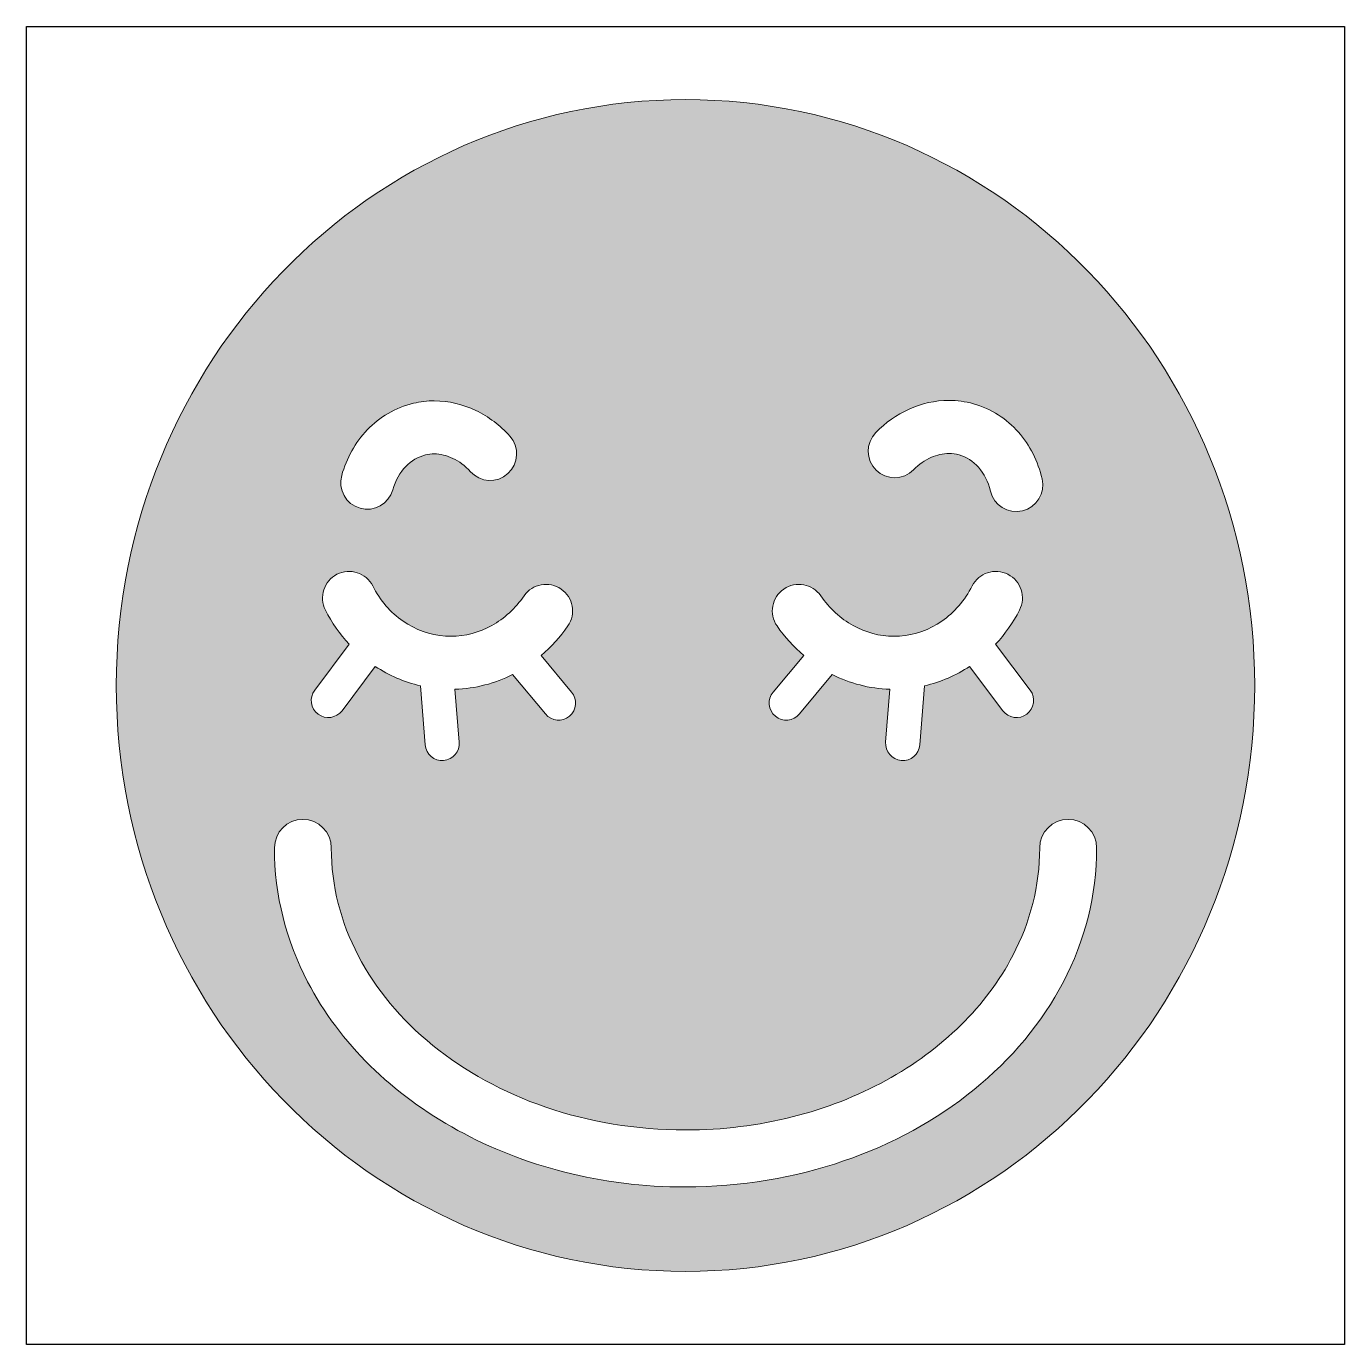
# Model space of a CAD drawing. Header units: inches. Extents: x 0 to 114, y 0 to 114.
import ezdxf

# ---------------------------------------------------------------- set-up
doc = ezdxf.new("R2010")
doc.units = ezdxf.units.IN
doc.header["$MEASUREMENT"] = 0
doc.layers.add('Image Background', color=7, linetype='Continuous')
doc.layers.add('Layer 1', color=7, linetype='Continuous')
picture_1 = doc.add_image_def('image1.png', size_in_pixel=(1350, 1350))

msp = doc.modelspace()

# ---------------------------------------------------------------- hatches: boundary and pattern name
at = {"layer": 'Layer 1', "true_color": 0xf3c636}
h = msp.add_hatch(color=40, dxfattribs=at)
h.dxf.hatch_style = 2
edge = h.paths.add_edge_path()
edge.add_spline(control_points=[(57.15, 107.95), (29.89, 107.95), (7.8, 85.21), (7.8, 57.15), (7.8, 29.09), (29.89, 6.35), (57.15, 6.35), (84.41, 6.35), (106.5, 29.09), (106.5, 57.15), (106.5, 85.21), (84.41, 107.95), (57.15, 107.95)], knot_values=[0, 0, 0, 0, 1, 1, 1, 2, 2, 2, 3, 3, 3, 4, 4, 4, 4], degree=3, periodic=1)
edge = h.paths.add_edge_path()
edge.add_spline(control_points=[(73.65, 79.08), (74.49, 79.94), (75.46, 80.63), (76.53, 81.11), (77.6, 81.6), (78.78, 81.87), (79.99, 81.87), (80.69, 81.87), (81.41, 81.78), (82.11, 81.58), (83.67, 81.15), (85.01, 80.26), (86.01, 79.12), (87.02, 77.97), (87.71, 76.58), (88.07, 75.07), (88.07, 75.07), (88.07, 75.07), (88.07, 75.07), (88.36, 73.83), (87.6, 72.59), (86.36, 72.3), (85.12, 72), (83.88, 72.77), (83.59, 74), (83.39, 74.83), (83.02, 75.54), (82.55, 76.07), (82.08, 76.61), (81.53, 76.96), (80.88, 77.15), (80.58, 77.23), (80.28, 77.27), (79.99, 77.27), (79.48, 77.27), (78.95, 77.15), (78.43, 76.92), (77.91, 76.68), (77.39, 76.32), (76.93, 75.85), (76.04, 74.95), (74.58, 74.93), (73.68, 75.82), (72.77, 76.72), (72.75, 78.17), (73.65, 79.08)], knot_values=[0, 0, 0, 0, 1, 1, 1, 2, 2, 2, 3, 3, 3, 4, 4, 4, 5, 5, 5, 6, 6, 6, 7, 7, 7, 8, 8, 8, 9, 9, 9, 10, 10, 10, 11, 11, 11, 12, 12, 12, 13, 13, 13, 14, 14, 14, 15, 15, 15, 15], degree=3, periodic=1)
edge = h.paths.add_edge_path()
edge.add_spline(control_points=[(65.09, 62.31), (64.36, 63.36), (64.63, 64.79), (65.67, 65.51), (66.72, 66.24), (68.16, 65.97), (68.88, 64.93), (69.63, 63.84), (70.6, 62.95), (71.68, 62.35), (72.77, 61.75), (73.96, 61.42), (75.22, 61.42), (75.38, 61.42), (75.54, 61.43), (75.7, 61.44), (77.06, 61.53), (78.29, 61.98), (79.37, 62.73), (80.45, 63.48), (81.36, 64.53), (82.01, 65.79), (82.58, 66.92), (83.97, 67.37), (85.11, 66.79), (86.24, 66.21), (86.69, 64.82), (86.11, 63.69), (85.55, 62.6), (84.85, 61.61), (84.04, 60.73), (84.04, 60.73), (87.04, 56.74), (87.04, 56.74), (87.53, 56.08), (87.39, 55.16), (86.74, 54.67), (86.09, 54.18), (85.16, 54.31), (84.67, 54.96), (84.67, 54.96), (81.78, 58.81), (81.78, 58.81), (80.61, 58.02), (79.28, 57.44), (77.86, 57.12), (77.86, 57.12), (77.46, 52), (77.46, 52), (77.39, 51.19), (76.68, 50.58), (75.86, 50.65), (75.05, 50.71), (74.44, 51.42), (74.5, 52.24), (74.5, 52.24), (74.87, 56.82), (74.87, 56.82), (73.1, 56.88), (71.4, 57.33), (69.88, 58.1), (69.88, 58.1), (67.03, 54.68), (67.03, 54.68), (66.5, 54.05), (65.57, 53.97), (64.94, 54.49), (64.31, 55.02), (64.23, 55.95), (64.75, 56.58), (64.75, 56.58), (67.4, 59.75), (67.4, 59.75), (66.53, 60.5), (65.75, 61.35), (65.09, 62.31)], knot_values=[0, 0, 0, 0, 1, 1, 1, 2, 2, 2, 3, 3, 3, 4, 4, 4, 5, 5, 5, 6, 6, 6, 7, 7, 7, 8, 8, 8, 9, 9, 9, 10, 10, 10, 11, 11, 11, 12, 12, 12, 13, 13, 13, 14, 14, 14, 15, 15, 15, 16, 16, 16, 17, 17, 17, 18, 18, 18, 19, 19, 19, 20, 20, 20, 21, 21, 21, 22, 22, 22, 23, 23, 23, 24, 24, 24, 25, 25, 25, 25], degree=3, periodic=1)
edge = h.paths.add_edge_path()
edge.add_spline(control_points=[(27.34, 75.36), (27.76, 76.85), (28.51, 78.22), (29.56, 79.32), (30.61, 80.42), (31.99, 81.26), (33.56, 81.62), (33.56, 81.62), (33.56, 81.62), (33.56, 81.62), (34.16, 81.77), (34.77, 81.83), (35.37, 81.83), (36.63, 81.83), (37.86, 81.53), (38.97, 81), (40.08, 80.46), (41.08, 79.7), (41.92, 78.78), (41.92, 78.78), (41.92, 78.78), (41.92, 78.78), (42.77, 77.83), (42.69, 76.38), (41.75, 75.52), (40.81, 74.67), (39.35, 74.74), (38.5, 75.69), (38.04, 76.2), (37.51, 76.59), (36.98, 76.84), (36.44, 77.1), (35.9, 77.23), (35.37, 77.23), (35.12, 77.23), (34.86, 77.2), (34.61, 77.14), (34.61, 77.14), (34.61, 77.14), (34.61, 77.14), (33.95, 76.98), (33.39, 76.65), (32.89, 76.14), (32.4, 75.63), (32, 74.93), (31.77, 74.11), (31.43, 72.89), (30.15, 72.17), (28.93, 72.52), (27.71, 72.87), (26.99, 74.14), (27.34, 75.36)], knot_values=[0, 0, 0, 0, 1, 1, 1, 2, 2, 2, 3, 3, 3, 4, 4, 4, 5, 5, 5, 6, 6, 6, 7, 7, 7, 8, 8, 8, 9, 9, 9, 10, 10, 10, 11, 11, 11, 12, 12, 12, 13, 13, 13, 14, 14, 14, 15, 15, 15, 16, 16, 16, 17, 17, 17, 17], degree=3, periodic=1)
edge = h.paths.add_edge_path()
edge.add_spline(control_points=[(25, 56.74), (25, 56.74), (28, 60.73), (28, 60.73), (27.18, 61.61), (26.48, 62.6), (25.93, 63.69), (25.93, 63.69), (25.93, 63.69), (25.93, 63.69), (25.35, 64.82), (25.8, 66.21), (26.93, 66.79), (28.06, 67.37), (29.45, 66.92), (30.03, 65.79), (30.67, 64.53), (31.58, 63.48), (32.66, 62.73), (33.74, 61.98), (34.98, 61.53), (36.34, 61.44), (36.49, 61.43), (36.65, 61.42), (36.81, 61.42), (38.07, 61.42), (39.27, 61.75), (40.35, 62.35), (41.44, 62.95), (42.4, 63.84), (43.16, 64.93), (43.88, 65.97), (45.31, 66.24), (46.36, 65.51), (47.41, 64.79), (47.67, 63.36), (46.95, 62.31), (46.29, 61.35), (45.51, 60.5), (44.64, 59.75), (44.64, 59.75), (47.28, 56.58), (47.28, 56.58), (47.81, 55.95), (47.72, 55.02), (47.09, 54.49), (46.47, 53.97), (45.53, 54.05), (45.01, 54.68), (45.01, 54.68), (42.16, 58.1), (42.16, 58.1), (40.64, 57.33), (38.94, 56.88), (37.16, 56.82), (37.16, 56.82), (37.53, 52.24), (37.53, 52.24), (37.6, 51.42), (36.99, 50.71), (36.17, 50.65), (35.36, 50.58), (34.64, 51.19), (34.58, 52), (34.58, 52), (34.17, 57.12), (34.17, 57.12), (32.75, 57.44), (31.43, 58.02), (30.25, 58.81), (30.25, 58.81), (27.37, 54.96), (27.37, 54.96), (26.88, 54.31), (25.95, 54.18), (25.3, 54.67), (24.64, 55.16), (24.51, 56.08), (25, 56.74)], knot_values=[0, 0, 0, 0, 1, 1, 1, 2, 2, 2, 3, 3, 3, 4, 4, 4, 5, 5, 5, 6, 6, 6, 7, 7, 7, 8, 8, 8, 9, 9, 9, 10, 10, 10, 11, 11, 11, 12, 12, 12, 13, 13, 13, 14, 14, 14, 15, 15, 15, 16, 16, 16, 17, 17, 17, 18, 18, 18, 19, 19, 19, 20, 20, 20, 21, 21, 21, 22, 22, 22, 23, 23, 23, 24, 24, 24, 25, 25, 25, 26, 26, 26, 26], degree=3, periodic=1)
edge = h.paths.add_edge_path()
edge.add_spline(control_points=[(92.8, 43.07), (92.8, 38.94), (91.76, 34.99), (89.91, 31.45), (88.06, 27.9), (85.4, 24.74), (82.17, 22.11), (75.68, 16.86), (66.85, 13.68), (57.15, 13.67), (49.87, 13.67), (43.09, 15.47), (37.41, 18.58), (31.74, 21.69), (27.17, 26.12), (24.39, 31.45), (22.54, 34.99), (21.5, 38.94), (21.51, 43.07), (21.51, 44.43), (22.61, 45.54), (23.97, 45.54), (25.34, 45.54), (26.44, 44.43), (26.44, 43.07), (26.44, 39.76), (27.26, 36.62), (28.77, 33.73), (30.28, 30.83), (32.48, 28.19), (35.25, 25.94), (40.77, 21.45), (48.53, 18.61), (57.15, 18.61), (63.61, 18.61), (69.6, 20.21), (74.51, 22.9), (79.43, 25.6), (83.27, 29.39), (85.53, 33.73), (87.04, 36.62), (87.86, 39.76), (87.86, 43.07), (87.86, 43.07), (87.86, 43.07), (87.86, 43.07), (87.86, 44.43), (88.96, 45.54), (90.33, 45.54), (91.69, 45.54), (92.8, 44.43), (92.8, 43.07)], knot_values=[0, 0, 0, 0, 1, 1, 1, 2, 2, 2, 3, 3, 3, 4, 4, 4, 5, 5, 5, 6, 6, 6, 7, 7, 7, 8, 8, 8, 9, 9, 9, 10, 10, 10, 11, 11, 11, 12, 12, 12, 13, 13, 13, 14, 14, 14, 15, 15, 15, 16, 16, 16, 17, 17, 17, 17], degree=3, periodic=1)

# ---------------------------------------------------------------- linework, layer by layer
at = {"layer": 'Layer 1', "lineweight": 0}
for points, knots in [([(57.15, 107.95), (29.89, 107.95), (7.8, 85.21), (7.8, 57.15), (7.8, 29.09), (29.89, 6.35), (57.15, 6.35), (84.41, 6.35), (106.5, 29.09), (106.5, 57.15), (106.5, 85.21), (84.41, 107.95), (57.15, 107.95)], [0, 0, 0, 0, 1, 1, 1, 2, 2, 2, 3, 3, 3, 4, 4, 4, 4]), ([(27.34, 75.36), (27.76, 76.85), (28.51, 78.22), (29.56, 79.32), (30.61, 80.42), (31.99, 81.26), (33.56, 81.62), (33.56, 81.62), (33.56, 81.62), (33.56, 81.62), (34.16, 81.77), (34.77, 81.83), (35.37, 81.83), (36.63, 81.83), (37.86, 81.53), (38.97, 81), (40.08, 80.46), (41.08, 79.7), (41.92, 78.78), (41.92, 78.78), (41.92, 78.78), (41.92, 78.78), (42.77, 77.83), (42.69, 76.38), (41.75, 75.52), (40.81, 74.67), (39.35, 74.74), (38.5, 75.69), (38.04, 76.2), (37.51, 76.59), (36.98, 76.84), (36.44, 77.1), (35.9, 77.23), (35.37, 77.23), (35.12, 77.23), (34.86, 77.2), (34.61, 77.14), (34.61, 77.14), (34.61, 77.14), (34.61, 77.14), (33.95, 76.98), (33.39, 76.65), (32.89, 76.14), (32.4, 75.63), (32, 74.93), (31.77, 74.11), (31.43, 72.89), (30.15, 72.17), (28.93, 72.52), (27.71, 72.87), (26.99, 74.14), (27.34, 75.36)], [0, 0, 0, 0, 1, 1, 1, 2, 2, 2, 3, 3, 3, 4, 4, 4, 5, 5, 5, 6, 6, 6, 7, 7, 7, 8, 8, 8, 9, 9, 9, 10, 10, 10, 11, 11, 11, 12, 12, 12, 13, 13, 13, 14, 14, 14, 15, 15, 15, 16, 16, 16, 17, 17, 17, 17]), ([(73.65, 79.08), (74.49, 79.94), (75.46, 80.63), (76.53, 81.11), (77.6, 81.6), (78.78, 81.87), (79.99, 81.87), (80.69, 81.87), (81.41, 81.78), (82.11, 81.58), (83.67, 81.15), (85.01, 80.26), (86.01, 79.12), (87.02, 77.97), (87.71, 76.58), (88.07, 75.07), (88.07, 75.07), (88.07, 75.07), (88.07, 75.07), (88.36, 73.83), (87.6, 72.59), (86.36, 72.3), (85.12, 72), (83.88, 72.77), (83.59, 74), (83.39, 74.83), (83.02, 75.54), (82.55, 76.07), (82.08, 76.61), (81.53, 76.96), (80.88, 77.15), (80.58, 77.23), (80.28, 77.27), (79.99, 77.27), (79.48, 77.27), (78.95, 77.15), (78.43, 76.92), (77.91, 76.68), (77.39, 76.32), (76.93, 75.85), (76.04, 74.95), (74.58, 74.93), (73.68, 75.82), (72.77, 76.72), (72.75, 78.17), (73.65, 79.08)], [0, 0, 0, 0, 1, 1, 1, 2, 2, 2, 3, 3, 3, 4, 4, 4, 5, 5, 5, 6, 6, 6, 7, 7, 7, 8, 8, 8, 9, 9, 9, 10, 10, 10, 11, 11, 11, 12, 12, 12, 13, 13, 13, 14, 14, 14, 15, 15, 15, 15]), ([(25, 56.74), (25, 56.74), (28, 60.73), (28, 60.73), (27.18, 61.61), (26.48, 62.6), (25.93, 63.69), (25.93, 63.69), (25.93, 63.69), (25.93, 63.69), (25.35, 64.82), (25.8, 66.21), (26.93, 66.79), (28.06, 67.37), (29.45, 66.92), (30.03, 65.79), (30.67, 64.53), (31.58, 63.48), (32.66, 62.73), (33.74, 61.98), (34.98, 61.53), (36.34, 61.44), (36.49, 61.43), (36.65, 61.42), (36.81, 61.42), (38.07, 61.42), (39.27, 61.75), (40.35, 62.35), (41.44, 62.95), (42.4, 63.84), (43.16, 64.93), (43.88, 65.97), (45.31, 66.24), (46.36, 65.51), (47.41, 64.79), (47.67, 63.36), (46.95, 62.31), (46.29, 61.35), (45.51, 60.5), (44.64, 59.75), (44.64, 59.75), (47.28, 56.58), (47.28, 56.58), (47.81, 55.95), (47.72, 55.02), (47.09, 54.49), (46.47, 53.97), (45.53, 54.05), (45.01, 54.68), (45.01, 54.68), (42.16, 58.1), (42.16, 58.1), (40.64, 57.33), (38.94, 56.88), (37.16, 56.82), (37.16, 56.82), (37.53, 52.24), (37.53, 52.24), (37.6, 51.42), (36.99, 50.71), (36.17, 50.65), (35.36, 50.58), (34.64, 51.19), (34.58, 52), (34.58, 52), (34.17, 57.12), (34.17, 57.12), (32.75, 57.44), (31.43, 58.02), (30.25, 58.81), (30.25, 58.81), (27.37, 54.96), (27.37, 54.96), (26.88, 54.31), (25.95, 54.18), (25.3, 54.67), (24.64, 55.16), (24.51, 56.08), (25, 56.74)], [0, 0, 0, 0, 1, 1, 1, 2, 2, 2, 3, 3, 3, 4, 4, 4, 5, 5, 5, 6, 6, 6, 7, 7, 7, 8, 8, 8, 9, 9, 9, 10, 10, 10, 11, 11, 11, 12, 12, 12, 13, 13, 13, 14, 14, 14, 15, 15, 15, 16, 16, 16, 17, 17, 17, 18, 18, 18, 19, 19, 19, 20, 20, 20, 21, 21, 21, 22, 22, 22, 23, 23, 23, 24, 24, 24, 25, 25, 25, 26, 26, 26, 26]), ([(65.09, 62.31), (64.36, 63.36), (64.63, 64.79), (65.67, 65.51), (66.72, 66.24), (68.16, 65.97), (68.88, 64.93), (69.63, 63.84), (70.6, 62.95), (71.68, 62.35), (72.77, 61.75), (73.96, 61.42), (75.22, 61.42), (75.38, 61.42), (75.54, 61.43), (75.7, 61.44), (77.06, 61.53), (78.29, 61.98), (79.37, 62.73), (80.45, 63.48), (81.36, 64.53), (82.01, 65.79), (82.58, 66.92), (83.97, 67.37), (85.11, 66.79), (86.24, 66.21), (86.69, 64.82), (86.11, 63.69), (85.55, 62.6), (84.85, 61.61), (84.04, 60.73), (84.04, 60.73), (87.04, 56.74), (87.04, 56.74), (87.53, 56.08), (87.39, 55.16), (86.74, 54.67), (86.09, 54.18), (85.16, 54.31), (84.67, 54.96), (84.67, 54.96), (81.78, 58.81), (81.78, 58.81), (80.61, 58.02), (79.28, 57.44), (77.86, 57.12), (77.86, 57.12), (77.46, 52), (77.46, 52), (77.39, 51.19), (76.68, 50.58), (75.86, 50.65), (75.05, 50.71), (74.44, 51.42), (74.5, 52.24), (74.5, 52.24), (74.87, 56.82), (74.87, 56.82), (73.1, 56.88), (71.4, 57.33), (69.88, 58.1), (69.88, 58.1), (67.03, 54.68), (67.03, 54.68), (66.5, 54.05), (65.57, 53.97), (64.94, 54.49), (64.31, 55.02), (64.23, 55.95), (64.75, 56.58), (64.75, 56.58), (67.4, 59.75), (67.4, 59.75), (66.53, 60.5), (65.75, 61.35), (65.09, 62.31)], [0, 0, 0, 0, 1, 1, 1, 2, 2, 2, 3, 3, 3, 4, 4, 4, 5, 5, 5, 6, 6, 6, 7, 7, 7, 8, 8, 8, 9, 9, 9, 10, 10, 10, 11, 11, 11, 12, 12, 12, 13, 13, 13, 14, 14, 14, 15, 15, 15, 16, 16, 16, 17, 17, 17, 18, 18, 18, 19, 19, 19, 20, 20, 20, 21, 21, 21, 22, 22, 22, 23, 23, 23, 24, 24, 24, 25, 25, 25, 25]), ([(92.8, 43.07), (92.8, 38.94), (91.76, 34.99), (89.91, 31.45), (88.06, 27.9), (85.4, 24.74), (82.17, 22.11), (75.68, 16.86), (66.85, 13.68), (57.15, 13.67), (49.87, 13.67), (43.09, 15.47), (37.41, 18.58), (31.74, 21.69), (27.17, 26.12), (24.39, 31.45), (22.54, 34.99), (21.5, 38.94), (21.51, 43.07), (21.51, 44.43), (22.61, 45.54), (23.97, 45.54), (25.34, 45.54), (26.44, 44.43), (26.44, 43.07), (26.44, 39.76), (27.26, 36.62), (28.77, 33.73), (30.28, 30.83), (32.48, 28.19), (35.25, 25.94), (40.77, 21.45), (48.53, 18.61), (57.15, 18.61), (63.61, 18.61), (69.6, 20.21), (74.51, 22.9), (79.43, 25.6), (83.27, 29.39), (85.53, 33.73), (87.04, 36.62), (87.86, 39.76), (87.86, 43.07), (87.86, 43.07), (87.86, 43.07), (87.86, 43.07), (87.86, 44.43), (88.96, 45.54), (90.33, 45.54), (91.69, 45.54), (92.8, 44.43), (92.8, 43.07)], [0, 0, 0, 0, 1, 1, 1, 2, 2, 2, 3, 3, 3, 4, 4, 4, 5, 5, 5, 6, 6, 6, 7, 7, 7, 8, 8, 8, 9, 9, 9, 10, 10, 10, 11, 11, 11, 12, 12, 12, 13, 13, 13, 14, 14, 14, 15, 15, 15, 16, 16, 16, 17, 17, 17, 17])]:
    msp.add_open_spline(points, degree=3, knots=knots, dxfattribs=at)

# ---------------------------------------------------------------- pictures from other files: only their frames are drawn
at = {"layer": 'Image Background'}
image = msp.add_image(picture_1, insert=(0, 0), size_in_units=(114.3, 114.3), dxfattribs=at)

doc.saveas('drawing.dxf')
